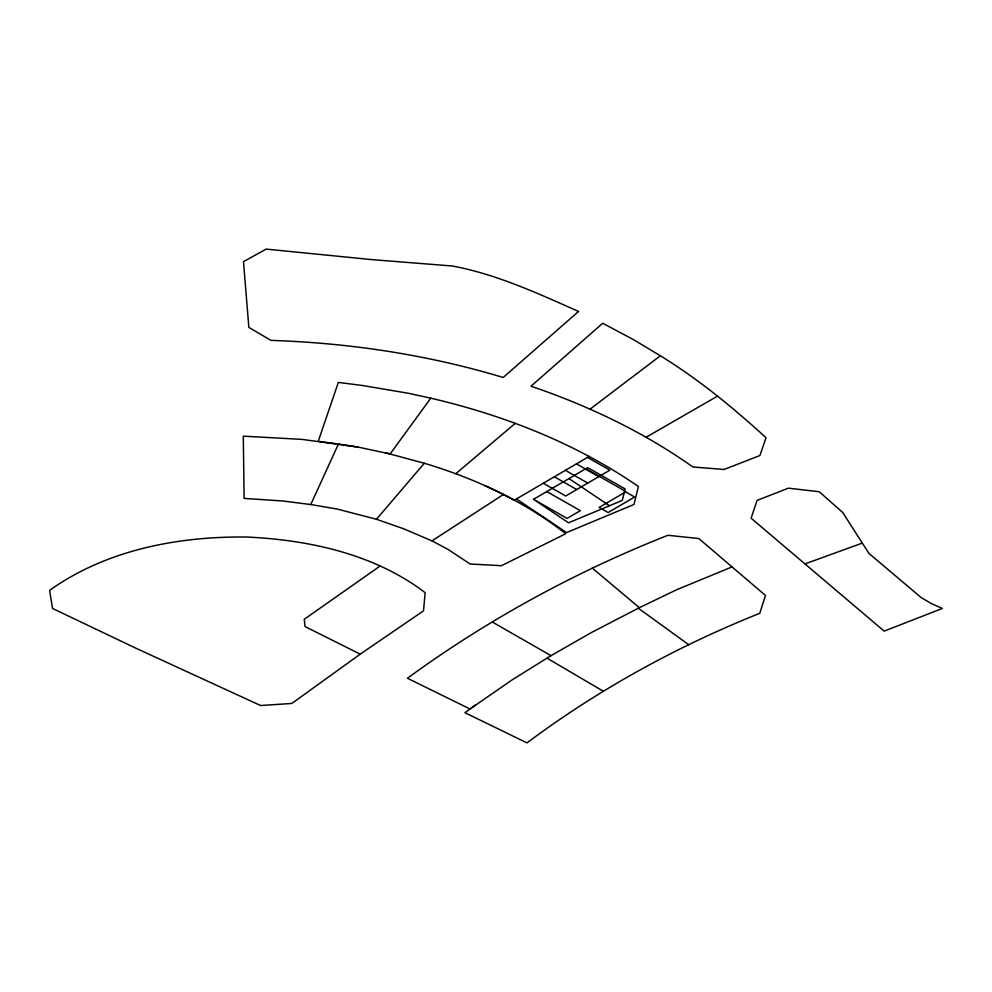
<?xml version="1.0" encoding="UTF-8"?>
<svg xmlns="http://www.w3.org/2000/svg" width="992" height="992" viewBox="0 0 992 992"><rect width="100%" height="100%" fill="white"/><g stroke="black" fill="none" stroke-linecap="round" stroke-linejoin="round"><path stroke-width="1.49" d="M358.075 447.094L302.151 439.394L243.288 436.158L244.131 498.406L282.546 500.972L310.781 504.531L338.433 444.019L358.075 447.094L390.129 453.952L430.801 398.176C504.407 415.375 575.992 443.374 638.414 486.514L633.962 504.482L566.544 532.592L516.46 498.964M310.781 504.531L337.181 509.057L376.476 519.262L424.316 463.264C455.415 472.564 485.807 484.617 514.29 500.216L589.335 456.332M455.75 473.754L515.319 423.299M590.004 409.188L660.374 355.768C698.467 379.18 733.063 407.662 766.047 437.72L759.909 455.539L724.036 469.476L692.875 466.984C643.486 431.954 588.231 405.678 531.005 386.21L602.714 323.256L633.032 339.376L660.374 355.768M475.924 704.704L464.95 712.69L526.963 742.896C598.325 689.576 677.102 646.338 759.773 613.304L765.464 595.448L698.827 538.544L667.926 535.283C575.596 571.752 487.63 619.702 407.427 678.243L470.01 708.995L512.467 679.656L551.019 655.662L591.294 632.611L639.344 607.687L592.274 568.081M360.208 654.162L423.51 610.849L425.159 592.695C374.592 554.106 309.343 539.946 246.847 537.032C178.25 536.201 106.28 549.841 49.6 590.389L52.539 608.456L134.999 647.801L260.586 705.523L291.834 703.452L360.208 654.162L305.04 626.572L304.284 619.256L380.035 566.085M376.476 519.262L403.818 528.835L431.966 540.876L503.452 494.475M533.547 499.298L587.698 467.616L625.109 488.944L622.282 500.402L568.54 522.809L533.547 499.298L567.102 518.419L580.345 510.669L546.79 491.548M646.015 437.311L717.538 396.118M732.034 566.903L676.866 589.67L638.278 608.195L688.783 644.75M804.983 563.902L862.296 543.083L868.831 553.325L921.233 597.606L931.823 603.806L942.4 608.431L884.157 631.123L751.105 518.208L757.07 500.402L788.404 488.163L819.256 491.747L842.778 512.566L862.296 543.083M338.433 444.019L318.246 441.291L338.334 382.416L362.303 385.466L408.357 393.266L430.801 398.176M385.243 452.712L424.316 463.264M431.966 540.876L447.702 549.196L470.146 564.002L501.444 565.7L565.688 533.746C541 514.079 513.335 498.554 484.691 485.485M587.487 457.411L609.857 470.158L565.688 496L543.318 483.24M585.838 468.708L624.65 490.829M576.439 463.872L598.821 476.619M565.403 470.332L587.772 483.079M554.354 476.792L576.736 489.54M492.379 622.058L551.019 655.662M547.014 658.167L603.297 691.226M568.999 478.566L609.46 505.746M578.534 311.451L503.18 377.481C427.825 354.727 349.544 342.972 270.94 340.368L248.856 327.41L243.474 261.677L266.141 249.104L371.504 259.582L452.451 266.017C496.484 274.251 537.788 293.334 578.534 311.451M625.654 491.92L599.156 507.42L608.108 512.517L634.607 497.017L625.654 491.92"/></g></svg>
